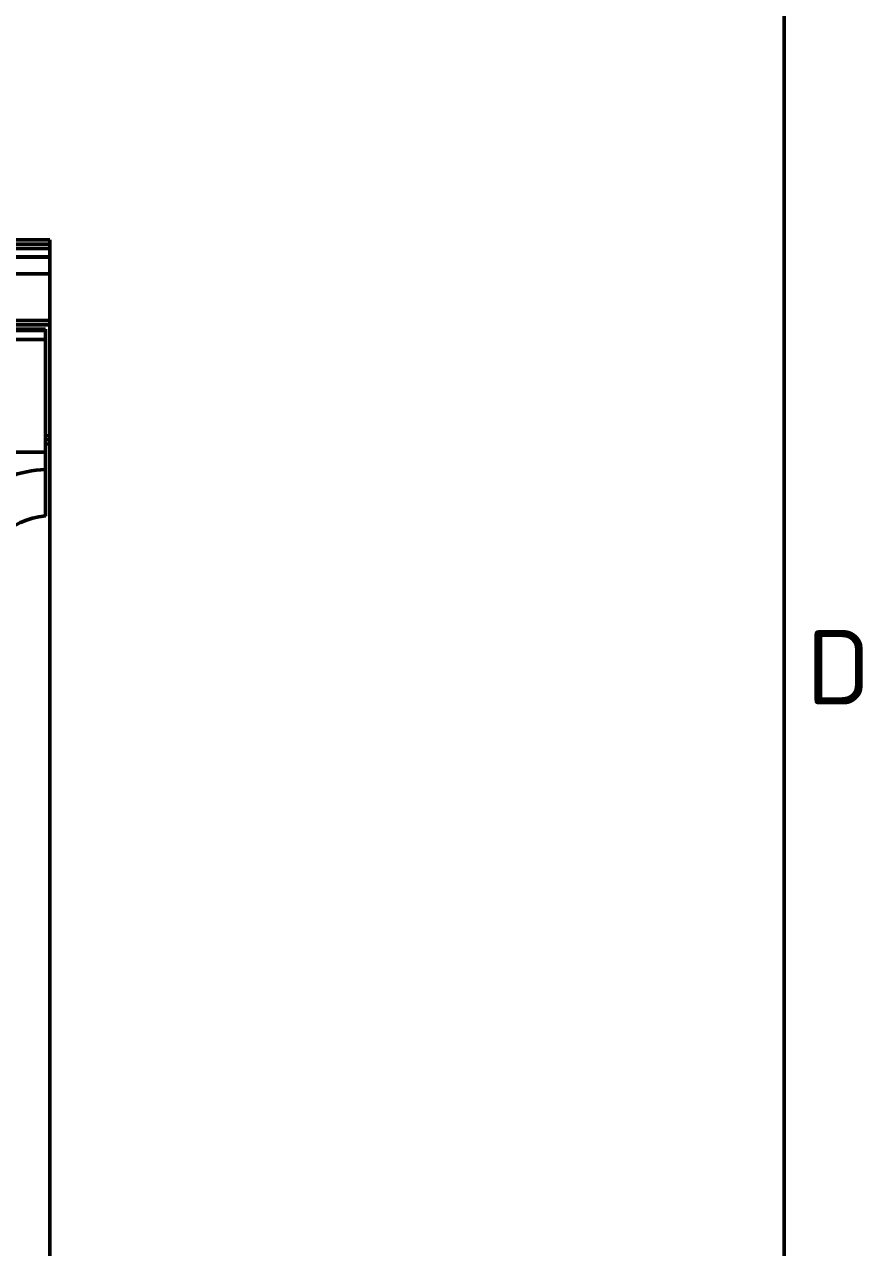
# Model space of a CAD drawing. Header units: millimetres. Extents: x 0 to 2774, y -40 to 1485.
# Drawn here: x 1963 to 2061.7, y 581.3 to 725.4 of the extents above; entities that cross this region are included whole.
import ezdxf

# ---------------------------------------------------------------- set-up
doc = ezdxf.new("R2010")
doc.units = ezdxf.units.MM
doc.header["$LTSCALE"] = 2.5
doc.layers.get('0').update_dxf_attribs({"lineweight": 50})
for name, color, linetype, lineweight in [('Rahmen (ISO)', 7, 'Continuous', 50), ('Sichtbar (ISO)', 7, 'Continuous', 50), ('Sichtbar schmal (ISO)', 7, 'Continuous', 50)]:
    doc.layers.add(name, color=color, linetype=linetype, lineweight=lineweight)
doc.styles.add('Notiztext (DIN)', font='isocpeur.ttf')

# ---------------------------------------------------------------- blocks, each defined once
blk = doc.blocks.new('Ränder Standardrahmen')
at = {"layer": 'Rahmen (ISO)', "flags": 128}
blk.add_lwpolyline([(20, 20), (20, 574), (821, 574), (821, 20), (20, 20)], dxfattribs=at)
at = {"layer": 'Rahmen (ISO)', "insert": (822.053, 258.125), "char_height": 3.5, "attachment_point": 7, "style": 'Notiztext (DIN)'}
blk.add_mtext('D', dxfattribs=at)

msp = doc.modelspace()

# ---------------------------------------------------------------- linework, layer by layer
at = {"layer": 'Sichtbar (ISO)'}
for p, q in [((1965.988, 700.016), (1465.988, 700.016)), ((1965.988, 700.016), (1965.988, 699.516)), ((1965.988, 699.016), (1965.988, 699.516)), ((1965.988, 698.016), (1965.988, 699.016)), ((1965.988, 698.016), (1465.988, 698.016)), ((1965.988, 698.016), (1965.988, 697.99)), ((1965.988, 696.016), (1965.988, 697.99)), ((1965.988, 696.016), (1465.988, 696.016)), ((1965.988, 690.516), (1965.988, 696.016)), ((1965.988, 690.516), (1965.988, 690.016)), ((1927.251, 690.016), (1965.988, 690.016)), ((1930.083, 689.516), (1965.488, 689.516)), ((1965.488, 689.516), (1965.488, 689.37)), ((1965.488, 688.299), (1965.488, 689.37)), ((1965.988, 676.999), (1965.988, 690.016)), ((1965.488, 688.299), (1965.488, 675.016)), ((1965.488, 676.453), (1965.988, 676.497)), ((1965.488, 675.972), (1965.988, 676.016)), ((1965.988, 676.999), (1965.988, 676.497)), ((1965.988, 676.016), (1965.988, 676.497)), ((1965.988, 676.016), (1965.988, 460.016)), ((1965.488, 675.016), (1961.492, 675.016)), ((1965.488, 675.016), (1965.488, 672.984)), ((1965.488, 672.984), (1965.488, 667.5))]:
    msp.add_line(p, q, dxfattribs=at)
msp.add_arc((1965.988, 659.516), 8, 93.58332, 180, dxfattribs=at)
at = {"layer": 'Sichtbar schmal (ISO)'}
for p, q in [((1465.988, 699.516), (1965.988, 699.516)), ((1965.988, 699.016), (1465.988, 699.016)), ((1465.988, 697.99), (1965.988, 697.99)), ((1965.988, 690.516), (1465.988, 690.516)), ((1965.488, 689.37), (1930.194, 689.37)), ((1960.766, 688.299), (1965.488, 688.299)), ((1965.988, 676.999), (1965.488, 676.955))]:
    msp.add_line(p, q, dxfattribs=at)
msp.add_arc((1965.988, 659.516), 13.477, 92.12614, 111.07617, dxfattribs=at)

# ---------------------------------------------------------------- block references
at = {"xscale": 2.5, "yscale": 2.5, "zscale": 2.5}
msp.add_blockref('Ränder Standardrahmen', (0, 0), dxfattribs=at)

doc.saveas('drawing.dxf')
